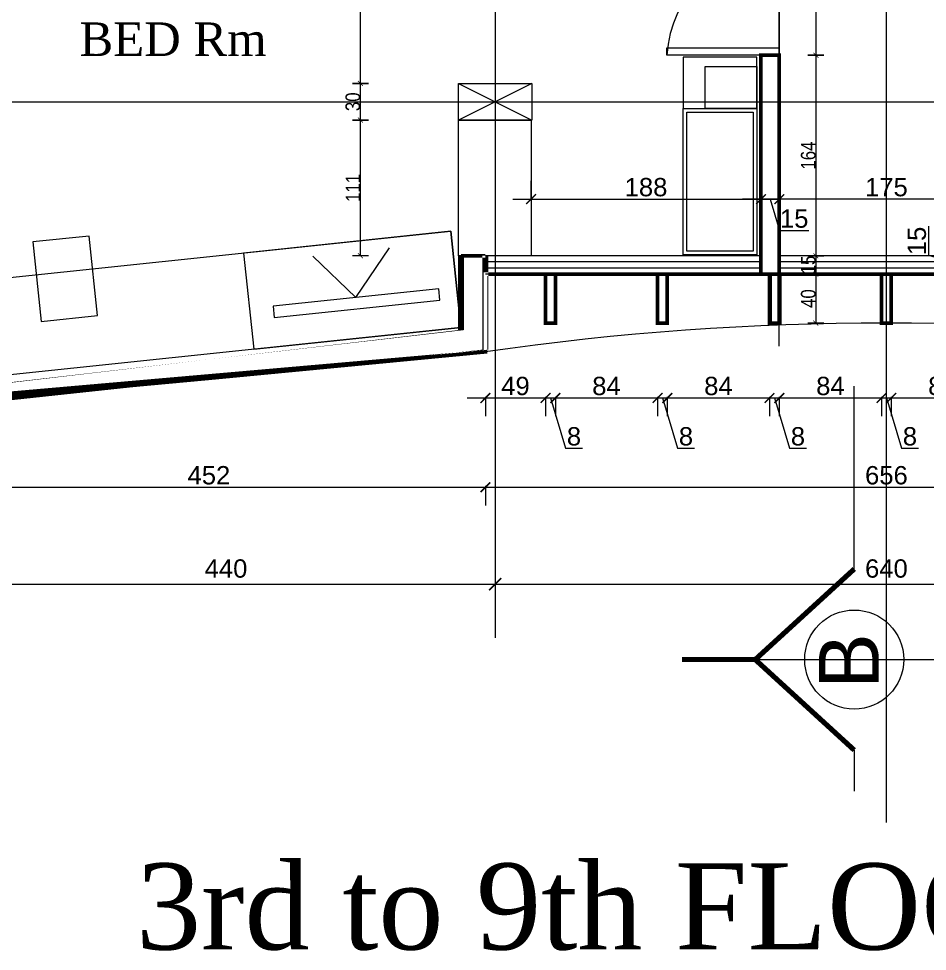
# Model space of a CAD drawing. Extents: x 250879 to 348495, y -51522 to -9360.
# Drawn here: x 283799 to 284542, y -23788 to -23025 of the extents above; entities that cross this region are included whole.
import ezdxf

# ---------------------------------------------------------------- set-up
doc = ezdxf.new("R2010")
doc.units = 0
doc.layers.get('0').update_dxf_attribs({"linetype": 'CONTINUOUS'})
doc.layers.get('DEFPOINTS').update_dxf_attribs({"color": 9, "linetype": 'CONTINUOUS'})
for name, color, linetype in [('AXIS', 1, 'CONTINUOUS'), ('COLUMN', 5, 'CONTINUOUS'), ('DIM', 3, 'CONTINUOUS'), ('FURNITURE', 4, 'CONTINUOUS'), ('HATCH', 8, 'CONTINUOUS'), ('TEXT', 3, 'CONTINUOUS'), ('WALL', 7, 'CONTINUOUS'), ('WALL1', 2, 'CONTINUOUS')]:
    doc.layers.add(name, color=color, linetype=linetype)
doc.layers.add('dimention', color=151, linetype='CONTINUOUS', lineweight=13)
doc.styles.get("Standard").update_dxf_attribs({"font": 'sanss___.ttf', "height": 15})
doc.styles.add('style2', font='romantic.ttf', dxfattribs={"height": 50})
doc.styles.add('yon', font='ARIALN.TTF')
doc.dimstyles.new('CM', dxfattribs={"dimscale": 0, "dimtxt": 12, "dimasz": 0.4, "dimexe": 50, "dimexo": 1000, "dimgap": 0.03, "dimtad": 1, "dimdec": 0, "dimzin": 0, "dimdsep": 46, "dimtxsty": 'yon', "dimblk": 'Ar thick3', "dimcen": 3, "dimdle": 8, "dimse1": 1, "dimse2": 1, "dimclrd": 8, "dimclre": 8, "dimclrt": 30, "dimadec": 0, "dimazin": 0, "dimtfac": 1, "dimtdec": 0, "dimtix": 1, "dimtmove": 1, "dimatfit": 3, "dimfxl": 50, "dimtolj": 1, "dimtzin": 0, "dimlwd": 9, "dimarcsym": 0})
doc.dimstyles.get("Standard").update_dxf_attribs({"dimtxt": 15, "dimasz": 10, "dimexe": 10, "dimexo": 30, "dimgap": 5, "dimtad": 1, "dimdec": 0, "dimdsep": 46, "dimtxsty": 'Standard', "dimblk1": 'ARCHTICK', "dimblk2": 'ARCHTICK', "dimsah": 1, "dimcen": 2.5, "dimdle": 15, "dimclrd": 3, "dimclre": 3, "dimclrt": 3, "dimazin": 0, "dimtfac": 1, "dimtdec": 0, "dimtmove": 2, "dimatfit": 2, "dimldrblk": 'ARCHTICK', "dimfxl": 1.045499999999997, "dimfxlon": 1, "dimtolj": 1, "dimtzin": 0, "dimarcsym": 0})
doc.dimstyles.new('STANDARD$0', dxfattribs={"dimscale": 0, "dimtxt": 12, "dimasz": 8, "dimexe": 15, "dimexo": 0.0625, "dimgap": 2, "dimtad": 1, "dimdec": 0, "dimzin": 0, "dimdsep": 46, "dimtxsty": 'Standard', "dimblk1": 'ARCHTICK', "dimblk2": 'ARCHTICK', "dimsah": 1, "dimcen": 0.09, "dimdle": 15, "dimclrd": 3, "dimclre": 3, "dimclrt": 3, "dimazin": 0, "dimtfac": 1, "dimtdec": 0, "dimtofl": 0, "dimtmove": 1, "dimatfit": 3, "dimldrblk": 'ARCHTICK', "dimfxl": 1.045499999999997, "dimfxlon": 1, "dimtolj": 1, "dimtzin": 0, "dimarcsym": 0})

# ---------------------------------------------------------------- blocks, each defined once
blk = doc.blocks.new('_ARCHTICK')
at = {"color": 0, "linetype": 'ByBlock', "const_width": 0.15}
blk.add_lwpolyline([(-0.5, -0.5), (0.5, 0.5)], dxfattribs=at)
blk = doc.blocks.new('*D42')
at = {"layer": 'DEFPOINTS', "color": 0, "linetype": 'ByBlock', "ltscale": 3, "transparency": 16777216}
for p in [(283748.3278670261, -23480.11855138533), (284188.8047451786, -23480.11855138533), (284188.8047451786, -23487.90626194287)]:
    blk.add_point(p, dxfattribs=at)
at = {"layer": 'WALL1', "color": 3, "linetype": 'ByBlock', "lineweight": -2, "ltscale": 3, "transparency": 16777216}
for p, q in [((283733.3278670261, -23487.90626194287), (284203.8047451786, -23487.90626194287)), ((283748.3278670261, -23487.90626194287), (283748.3278670261, -23497.90626194287)), ((284188.8047451786, -23487.90626194287), (284188.8047451786, -23497.90626194287))]:
    blk.add_line(p, q, dxfattribs=at)
at = {"layer": 'WALL1', "color": 3, "linetype": 'ByBlock', "lineweight": -2, "ltscale": 3, "transparency": 16777216, "xscale": 10, "yscale": 10, "zscale": 10, "rotation": 180}
blk.add_blockref('_ARCHTICK', (283748.3278670261, -23487.90626194287), dxfattribs=at)
at = {"layer": 'WALL1', "color": 3, "linetype": 'ByBlock', "lineweight": -2, "ltscale": 3, "transparency": 16777216, "xscale": 10, "yscale": 10, "zscale": 10}
blk.add_blockref('_ARCHTICK', (284188.8047451786, -23487.90626194287), dxfattribs=at)
at = {"layer": 'WALL1', "color": 3, "linetype": 'ByBlock', "ltscale": 3, "transparency": 16777216, "insert": (283968.5663061024, -23475.17992449431), "char_height": 15, "attachment_point": 5}
blk.add_mtext('\\A1;440', dxfattribs=at)
blk = doc.blocks.new('*D43')
at = {"layer": 'DEFPOINTS', "color": 0, "linetype": 'ByBlock', "ltscale": 3, "transparency": 16777216}
for p in [(284188.8047451786, -23480.11855138533), (284829.1236684573, -23487.90626194287), (284829.1236684573, -23487.90626194287)]:
    blk.add_point(p, dxfattribs=at)
at = {"layer": 'WALL1', "color": 3, "linetype": 'ByBlock', "lineweight": -2, "ltscale": 3, "transparency": 16777216}
for p, q in [((284829.1236684573, -23487.90626194287), (284829.1236684573, -23477.90626194287)), ((284173.8047451786, -23487.90626194287), (284844.1236684573, -23487.90626194287)), ((284188.8047451786, -23487.90626194287), (284188.8047451786, -23497.90626194287))]:
    blk.add_line(p, q, dxfattribs=at)
at = {"layer": 'WALL1', "color": 3, "linetype": 'ByBlock', "lineweight": -2, "ltscale": 3, "transparency": 16777216, "xscale": 10, "yscale": 10, "zscale": 10, "rotation": 180}
blk.add_blockref('_ARCHTICK', (284188.8047451786, -23487.90626194287), dxfattribs=at)
at = {"layer": 'WALL1', "color": 3, "linetype": 'ByBlock', "lineweight": -2, "ltscale": 3, "transparency": 16777216, "xscale": 10, "yscale": 10, "zscale": 10}
blk.add_blockref('_ARCHTICK', (284829.1236684573, -23487.90626194287), dxfattribs=at)
at = {"layer": 'WALL1', "color": 3, "linetype": 'ByBlock', "ltscale": 3, "transparency": 16777216, "insert": (284508.9642068179, -23475.16963642847), "char_height": 15, "attachment_point": 5}
blk.add_mtext('\\A1;640', dxfattribs=at)
blk = doc.blocks.new('COLUMN')
at = {"layer": 'AXIS'}
for p, q in [((236924.6994773077, -9644.256519553426), (236984.6994773077, -9674.256519553426)), ((236984.6994773077, -9644.256519553426), (236924.6994773077, -9674.256519553426))]:
    blk.add_line(p, q, dxfattribs=at)
at = {"layer": 'COLUMN'}
blk.add_lwpolyline([(236924.6994773077, -9644.256519553426), (236984.6994773077, -9644.256519553426), (236984.6994773077, -9674.256519553426), (236924.6994773077, -9674.256519553426)], close=True, dxfattribs=at)
blk = doc.blocks.new('sec')
at = {"layer": 'WALL'}
for p, q in [((0, 105.8532076054325), (0, 319.4481774866144)), ((0, 105.8532076054325), (-115.7147705813695, 0)), ((-115.7147705813695, 0), (153.6676689041051, 0)), ((0, -105.8532076054325), (0, -153.7743780556848))]:
    blk.add_line(p, q, dxfattribs=at)
at = {"layer": 'WALL', "const_width": 6}
for points in [[(0, 105.8532076054325), (-115.7147705813695, 0), (-201.5248270763404, 0)], [(0, -105.8532076054325), (-115.7147705813695, 0)]]:
    blk.add_lwpolyline(points, dxfattribs=at)
at = {"layer": 'WALL'}
blk.add_circle((0, 0), 57.93203715517807, dxfattribs=at)
blk = doc.blocks.new('*D932')
at = {"layer": 'DEFPOINTS', "color": 0, "linetype": 'Continuous', "transparency": 16777216}
for p in [(284180.8014982155, -23297.79344304348), (283728.3278670281, -23341.07439364324), (284180.8014982155, -23408.58949913346)]:
    blk.add_point(p, dxfattribs=at)
at = {"layer": 'WALL', "color": 3, "linetype": 'Continuous', "lineweight": -2, "transparency": 16777216}
for p, q in [((283713.3278670281, -23408.58949913346), (284195.8014982155, -23408.58949913346)), ((283728.3278670281, -23407.54399913346), (283728.3278670281, -23423.58949913346)), ((284180.8014982155, -23407.54399913346), (284180.8014982155, -23423.58949913346))]:
    blk.add_line(p, q, dxfattribs=at)
at = {"layer": 'WALL', "color": 3, "linetype": 'Continuous', "lineweight": -2, "transparency": 16777216, "xscale": 8, "yscale": 8, "zscale": 8, "rotation": 180}
blk.add_blockref('_ARCHTICK', (283728.3278670281, -23408.58949913346), dxfattribs=at)
at = {"layer": 'WALL', "color": 3, "linetype": 'Continuous', "lineweight": -2, "transparency": 16777216, "xscale": 8, "yscale": 8, "zscale": 8}
blk.add_blockref('_ARCHTICK', (284180.8014982155, -23408.58949913346), dxfattribs=at)
at = {"layer": 'WALL', "color": 3, "linetype": 'Continuous', "transparency": 16777216, "insert": (283954.5646826218, -23398.86316168491), "char_height": 15, "attachment_point": 5}
blk.add_mtext('\\A1;452', dxfattribs=at)
blk = doc.blocks.new('*D933')
at = {"layer": 'DEFPOINTS', "color": 0, "linetype": 'Continuous', "transparency": 16777216}
for p in [(284180.8014982155, -23297.79344304348), (284837.1269154207, -23297.79344304348), (284837.1269154207, -23408.58949913346)]:
    blk.add_point(p, dxfattribs=at)
at = {"layer": 'WALL', "color": 3, "linetype": 'Continuous', "lineweight": -2, "transparency": 16777216}
for p, q in [((284165.8014982155, -23408.58949913346), (284852.1269154207, -23408.58949913346)), ((284180.8014982155, -23407.54399913346), (284180.8014982155, -23423.58949913346)), ((284837.1269154207, -23407.54399913346), (284837.1269154207, -23423.58949913346))]:
    blk.add_line(p, q, dxfattribs=at)
at = {"layer": 'WALL', "color": 3, "linetype": 'Continuous', "lineweight": -2, "transparency": 16777216, "xscale": 8, "yscale": 8, "zscale": 8, "rotation": 180}
blk.add_blockref('_ARCHTICK', (284180.8014982155, -23408.58949913346), dxfattribs=at)
at = {"layer": 'WALL', "color": 3, "linetype": 'Continuous', "lineweight": -2, "transparency": 16777216, "xscale": 8, "yscale": 8, "zscale": 8}
blk.add_blockref('_ARCHTICK', (284837.1269154207, -23408.58949913346), dxfattribs=at)
at = {"layer": 'WALL', "color": 3, "linetype": 'Continuous', "transparency": 16777216, "insert": (284508.9642068181, -23398.85287361906), "char_height": 15, "attachment_point": 5}
blk.add_mtext('\\A1;656', dxfattribs=at)
blk = doc.blocks.new('*D941')
at = {"layer": 'DEFPOINTS', "color": 0, "linetype": 'Continuous', "transparency": 16777216}
for p in [(284180.8014982154, -23271.74888917246), (284230.0551874426, -23274.21329141661), (284230.0551874426, -23335.53987360297)]:
    blk.add_point(p, dxfattribs=at)
at = {"layer": 'WALL', "color": 3, "linetype": 'Continuous', "lineweight": -2, "transparency": 16777216}
for p, q in [((284165.8014982154, -23335.53987360297), (284245.0551874426, -23335.53987360297)), ((284180.8014982154, -23334.49437360297), (284180.8014982154, -23350.53987360297)), ((284230.0551874426, -23334.49437360297), (284230.0551874426, -23350.53987360297))]:
    blk.add_line(p, q, dxfattribs=at)
at = {"layer": 'WALL', "color": 3, "linetype": 'Continuous', "lineweight": -2, "transparency": 16777216, "xscale": 8, "yscale": 8, "zscale": 8, "rotation": 180}
blk.add_blockref('_ARCHTICK', (284180.8014982154, -23335.53987360297), dxfattribs=at)
at = {"layer": 'WALL', "color": 3, "linetype": 'Continuous', "lineweight": -2, "transparency": 16777216, "xscale": 8, "yscale": 8, "zscale": 8}
blk.add_blockref('_ARCHTICK', (284230.0551874426, -23335.53987360297), dxfattribs=at)
at = {"layer": 'WALL', "color": 3, "linetype": 'Continuous', "transparency": 16777216, "insert": (284205.428342829, -23325.81353615442), "char_height": 15, "attachment_point": 5}
blk.add_mtext('\\A1;49', dxfattribs=at)
blk = doc.blocks.new('*D942')
at = {"layer": 'DEFPOINTS', "color": 0, "linetype": 'Continuous', "transparency": 16777216}
for p in [(284230.0551874426, -23274.21329141661), (284238.0551874426, -23274.21329141661), (284238.0551874426, -23335.53987360297)]:
    blk.add_point(p, dxfattribs=at)
at = {"layer": 'WALL', "color": 3, "linetype": 'Continuous', "lineweight": -2, "transparency": 16777216}
for p, q in [((284215.0551874426, -23335.53987360297), (284253.0551874426, -23335.53987360297)), ((284230.0551874426, -23334.49437360297), (284230.0551874426, -23350.53987360297)), ((284234.0551874426, -23335.53987360297), (284246.4088911463, -23376.71888594865)), ((284238.0551874426, -23334.49437360297), (284238.0551874426, -23350.53987360297)), ((284246.4088911463, -23376.71888594865), (284260.2237059611, -23376.71888594865))]:
    blk.add_line(p, q, dxfattribs=at)
at = {"layer": 'WALL', "color": 3, "linetype": 'Continuous', "lineweight": -2, "transparency": 16777216, "xscale": 8, "yscale": 8, "zscale": 8, "rotation": 180}
blk.add_blockref('_ARCHTICK', (284230.0551874426, -23335.53987360297), dxfattribs=at)
at = {"layer": 'WALL', "color": 3, "linetype": 'Continuous', "lineweight": -2, "transparency": 16777216, "xscale": 8, "yscale": 8, "zscale": 8}
blk.add_blockref('_ARCHTICK', (284238.0551874426, -23335.53987360297), dxfattribs=at)
at = {"layer": 'WALL', "color": 3, "linetype": 'Continuous', "transparency": 16777216, "insert": (284253.3162985537, -23366.99254850009), "char_height": 15, "attachment_point": 5}
blk.add_mtext('\\A1;8', dxfattribs=at)
blk = doc.blocks.new('*D943')
at = {"layer": 'DEFPOINTS', "color": 0, "linetype": 'Continuous', "transparency": 16777216}
for p in [(284238.0551874426, -23274.21329141661), (284321.6915272343, -23274.21329141661), (284321.6915272343, -23335.53987360297)]:
    blk.add_point(p, dxfattribs=at)
at = {"layer": 'WALL', "color": 3, "linetype": 'Continuous', "lineweight": -2, "transparency": 16777216}
for p, q in [((284223.0551874426, -23335.53987360297), (284336.6915272343, -23335.53987360297)), ((284238.0551874426, -23334.49437360297), (284238.0551874426, -23350.53987360297)), ((284321.6915272343, -23334.49437360297), (284321.6915272343, -23350.53987360297))]:
    blk.add_line(p, q, dxfattribs=at)
at = {"layer": 'WALL', "color": 3, "linetype": 'Continuous', "lineweight": -2, "transparency": 16777216, "xscale": 8, "yscale": 8, "zscale": 8, "rotation": 180}
blk.add_blockref('_ARCHTICK', (284238.0551874426, -23335.53987360297), dxfattribs=at)
at = {"layer": 'WALL', "color": 3, "linetype": 'Continuous', "lineweight": -2, "transparency": 16777216, "xscale": 8, "yscale": 8, "zscale": 8}
blk.add_blockref('_ARCHTICK', (284321.6915272343, -23335.53987360297), dxfattribs=at)
at = {"layer": 'WALL', "color": 3, "linetype": 'Continuous', "transparency": 16777216, "insert": (284279.8733573385, -23325.81353615442), "char_height": 15, "attachment_point": 5}
blk.add_mtext('\\A1;84', dxfattribs=at)
blk = doc.blocks.new('*D944')
at = {"layer": 'DEFPOINTS', "color": 0, "linetype": 'Continuous', "transparency": 16777216}
for p in [(284321.6915272343, -23274.21329141661), (284329.6915272343, -23274.21329141662), (284329.6915272343, -23335.53987360297)]:
    blk.add_point(p, dxfattribs=at)
at = {"layer": 'WALL', "color": 3, "linetype": 'Continuous', "lineweight": -2, "transparency": 16777216}
for p, q in [((284306.6915272343, -23335.53987360297), (284344.6915272343, -23335.53987360297)), ((284321.6915272343, -23334.49437360297), (284321.6915272343, -23350.53987360297)), ((284325.6915272343, -23335.53987360297), (284338.0452309381, -23376.71888594865)), ((284329.6915272343, -23334.49437360297), (284329.6915272343, -23350.53987360297)), ((284338.0452309381, -23376.71888594865), (284351.8600457529, -23376.71888594865))]:
    blk.add_line(p, q, dxfattribs=at)
at = {"layer": 'WALL', "color": 3, "linetype": 'Continuous', "lineweight": -2, "transparency": 16777216, "xscale": 8, "yscale": 8, "zscale": 8, "rotation": 180}
blk.add_blockref('_ARCHTICK', (284321.6915272343, -23335.53987360297), dxfattribs=at)
at = {"layer": 'WALL', "color": 3, "linetype": 'Continuous', "lineweight": -2, "transparency": 16777216, "xscale": 8, "yscale": 8, "zscale": 8}
blk.add_blockref('_ARCHTICK', (284329.6915272343, -23335.53987360297), dxfattribs=at)
at = {"layer": 'WALL', "color": 3, "linetype": 'Continuous', "transparency": 16777216, "insert": (284344.9526383455, -23366.99254850009), "char_height": 15, "attachment_point": 5}
blk.add_mtext('\\A1;8', dxfattribs=at)
blk = doc.blocks.new('*D945')
at = {"layer": 'DEFPOINTS', "color": 0, "linetype": 'Continuous', "transparency": 16777216}
for p in [(284329.6915272343, -23274.21329141662), (284413.3278670261, -23274.21329141661), (284413.3278670261, -23335.53987360297)]:
    blk.add_point(p, dxfattribs=at)
at = {"layer": 'WALL', "color": 3, "linetype": 'Continuous', "lineweight": -2, "transparency": 16777216}
for p, q in [((284314.6915272343, -23335.53987360297), (284428.3278670261, -23335.53987360297)), ((284329.6915272343, -23334.49437360297), (284329.6915272343, -23350.53987360297)), ((284413.3278670261, -23334.49437360297), (284413.3278670261, -23350.53987360297))]:
    blk.add_line(p, q, dxfattribs=at)
at = {"layer": 'WALL', "color": 3, "linetype": 'Continuous', "lineweight": -2, "transparency": 16777216, "xscale": 8, "yscale": 8, "zscale": 8, "rotation": 180}
blk.add_blockref('_ARCHTICK', (284329.6915272343, -23335.53987360297), dxfattribs=at)
at = {"layer": 'WALL', "color": 3, "linetype": 'Continuous', "lineweight": -2, "transparency": 16777216, "xscale": 8, "yscale": 8, "zscale": 8}
blk.add_blockref('_ARCHTICK', (284413.3278670261, -23335.53987360297), dxfattribs=at)
at = {"layer": 'WALL', "color": 3, "linetype": 'Continuous', "transparency": 16777216, "insert": (284371.5096971302, -23325.81353615442), "char_height": 15, "attachment_point": 5}
blk.add_mtext('\\A1;84', dxfattribs=at)
blk = doc.blocks.new('*D946')
at = {"layer": 'DEFPOINTS', "color": 0, "linetype": 'Continuous', "transparency": 16777216}
for p in [(284413.3278670261, -23274.21329141661), (284421.3278670261, -23274.21329141662), (284421.3278670261, -23335.53987360297)]:
    blk.add_point(p, dxfattribs=at)
at = {"layer": 'WALL', "color": 3, "linetype": 'Continuous', "lineweight": -2, "transparency": 16777216}
for p, q in [((284398.3278670261, -23335.53987360297), (284436.3278670261, -23335.53987360297)), ((284413.3278670261, -23334.49437360297), (284413.3278670261, -23350.53987360297)), ((284417.3278670261, -23335.53987360297), (284429.6815707298, -23376.71888594865)), ((284421.3278670261, -23334.49437360297), (284421.3278670261, -23350.53987360297)), ((284429.6815707298, -23376.71888594865), (284443.4963855447, -23376.71888594865))]:
    blk.add_line(p, q, dxfattribs=at)
at = {"layer": 'WALL', "color": 3, "linetype": 'Continuous', "lineweight": -2, "transparency": 16777216, "xscale": 8, "yscale": 8, "zscale": 8, "rotation": 180}
blk.add_blockref('_ARCHTICK', (284413.3278670261, -23335.53987360297), dxfattribs=at)
at = {"layer": 'WALL', "color": 3, "linetype": 'Continuous', "lineweight": -2, "transparency": 16777216, "xscale": 8, "yscale": 8, "zscale": 8}
blk.add_blockref('_ARCHTICK', (284421.3278670261, -23335.53987360297), dxfattribs=at)
at = {"layer": 'WALL', "color": 3, "linetype": 'Continuous', "transparency": 16777216, "insert": (284436.5889781372, -23366.99254850009), "char_height": 15, "attachment_point": 5}
blk.add_mtext('\\A1;8', dxfattribs=at)
blk = doc.blocks.new('*D947')
at = {"layer": 'DEFPOINTS', "color": 0, "linetype": 'Continuous', "transparency": 16777216}
for p in [(284421.3278670261, -23274.21329141662), (284504.9642068179, -23274.21329141662), (284504.9642068179, -23335.53987360297)]:
    blk.add_point(p, dxfattribs=at)
at = {"layer": 'WALL', "color": 3, "linetype": 'Continuous', "lineweight": -2, "transparency": 16777216}
for p, q in [((284406.3278670261, -23335.53987360297), (284519.9642068179, -23335.53987360297)), ((284421.3278670261, -23334.49437360297), (284421.3278670261, -23350.53987360297)), ((284504.9642068179, -23334.49437360297), (284504.9642068179, -23350.53987360297))]:
    blk.add_line(p, q, dxfattribs=at)
at = {"layer": 'WALL', "color": 3, "linetype": 'Continuous', "lineweight": -2, "transparency": 16777216, "xscale": 8, "yscale": 8, "zscale": 8, "rotation": 180}
blk.add_blockref('_ARCHTICK', (284421.3278670261, -23335.53987360297), dxfattribs=at)
at = {"layer": 'WALL', "color": 3, "linetype": 'Continuous', "lineweight": -2, "transparency": 16777216, "xscale": 8, "yscale": 8, "zscale": 8}
blk.add_blockref('_ARCHTICK', (284504.9642068179, -23335.53987360297), dxfattribs=at)
at = {"layer": 'WALL', "color": 3, "linetype": 'Continuous', "transparency": 16777216, "insert": (284463.146036922, -23325.81353615442), "char_height": 15, "attachment_point": 5}
blk.add_mtext('\\A1;84', dxfattribs=at)
blk = doc.blocks.new('*D948')
at = {"layer": 'DEFPOINTS', "color": 0, "linetype": 'Continuous', "transparency": 16777216}
for p in [(284504.9642068179, -23274.21329141662), (284512.9642068179, -23274.21329141662), (284512.9642068179, -23335.53987360297)]:
    blk.add_point(p, dxfattribs=at)
at = {"layer": 'WALL', "color": 3, "linetype": 'Continuous', "lineweight": -2, "transparency": 16777216}
for p, q in [((284489.9642068179, -23335.53987360297), (284527.9642068179, -23335.53987360297)), ((284504.9642068179, -23334.49437360297), (284504.9642068179, -23350.53987360297)), ((284508.9642068179, -23335.53987360297), (284521.3179105216, -23376.71888594865)), ((284512.9642068179, -23334.49437360297), (284512.9642068179, -23350.53987360297)), ((284521.3179105216, -23376.71888594865), (284535.1327253365, -23376.71888594865))]:
    blk.add_line(p, q, dxfattribs=at)
at = {"layer": 'WALL', "color": 3, "linetype": 'Continuous', "lineweight": -2, "transparency": 16777216, "xscale": 8, "yscale": 8, "zscale": 8, "rotation": 180}
blk.add_blockref('_ARCHTICK', (284504.9642068179, -23335.53987360297), dxfattribs=at)
at = {"layer": 'WALL', "color": 3, "linetype": 'Continuous', "lineweight": -2, "transparency": 16777216, "xscale": 8, "yscale": 8, "zscale": 8}
blk.add_blockref('_ARCHTICK', (284512.9642068179, -23335.53987360297), dxfattribs=at)
at = {"layer": 'WALL', "color": 3, "linetype": 'Continuous', "transparency": 16777216, "insert": (284528.2253179291, -23366.99254850009), "char_height": 15, "attachment_point": 5}
blk.add_mtext('\\A1;8', dxfattribs=at)
blk = doc.blocks.new('*D949')
at = {"layer": 'DEFPOINTS', "color": 0, "linetype": 'Continuous', "transparency": 16777216}
for p in [(284512.9642068179, -23274.21329141662), (284596.6005466097, -23274.2132914165), (284596.6005466097, -23335.53987360297)]:
    blk.add_point(p, dxfattribs=at)
at = {"layer": 'WALL', "color": 3, "linetype": 'Continuous', "lineweight": -2, "transparency": 16777216}
for p, q in [((284497.9642068179, -23335.53987360297), (284611.6005466097, -23335.53987360297)), ((284512.9642068179, -23334.49437360297), (284512.9642068179, -23350.53987360297)), ((284596.6005466097, -23334.49437360297), (284596.6005466097, -23350.53987360297))]:
    blk.add_line(p, q, dxfattribs=at)
at = {"layer": 'WALL', "color": 3, "linetype": 'Continuous', "lineweight": -2, "transparency": 16777216, "xscale": 8, "yscale": 8, "zscale": 8, "rotation": 180}
blk.add_blockref('_ARCHTICK', (284512.9642068179, -23335.53987360297), dxfattribs=at)
at = {"layer": 'WALL', "color": 3, "linetype": 'Continuous', "lineweight": -2, "transparency": 16777216, "xscale": 8, "yscale": 8, "zscale": 8}
blk.add_blockref('_ARCHTICK', (284596.6005466097, -23335.53987360297), dxfattribs=at)
at = {"layer": 'WALL', "color": 3, "linetype": 'Continuous', "transparency": 16777216, "insert": (284554.7823767138, -23325.81353615442), "char_height": 15, "attachment_point": 5}
blk.add_mtext('\\A1;84', dxfattribs=at)
blk = doc.blocks.new('*D956')
at = {"layer": 'DEFPOINTS', "color": 0, "linetype": 'Continuous', "transparency": 16777216}
for p in [(284218.1983836181, -23174.46587673982), (284406.3278670261, -23172.83332589187), (284406.3278670261, -23174.46587673982)]:
    blk.add_point(p, dxfattribs=at)
at = {"layer": 'WALL', "color": 3, "linetype": 'Continuous', "lineweight": -2, "transparency": 16777216}
for p, q in [((284218.1983836181, -23173.87882589187), (284218.1983836181, -23157.83332589187)), ((284406.3278670261, -23173.87882589187), (284406.3278670261, -23157.83332589187)), ((284203.1983836181, -23172.83332589187), (284421.3278670261, -23172.83332589187))]:
    blk.add_line(p, q, dxfattribs=at)
at = {"layer": 'WALL', "color": 3, "linetype": 'Continuous', "lineweight": -2, "transparency": 16777216, "xscale": 8, "yscale": 8, "zscale": 8, "rotation": 180}
blk.add_blockref('_ARCHTICK', (284218.1983836181, -23172.83332589187), dxfattribs=at)
at = {"layer": 'WALL', "color": 3, "linetype": 'Continuous', "lineweight": -2, "transparency": 16777216, "xscale": 8, "yscale": 8, "zscale": 8}
blk.add_blockref('_ARCHTICK', (284406.3278670261, -23172.83332589187), dxfattribs=at)
at = {"layer": 'WALL', "color": 3, "linetype": 'Continuous', "transparency": 16777216, "insert": (284312.2631253221, -23163.10698844331), "char_height": 15, "attachment_point": 5}
blk.add_mtext('\\A1;188', dxfattribs=at)
blk = doc.blocks.new('*D1103')
at = {"layer": 'DEFPOINTS', "color": 0, "linetype": 'Continuous', "transparency": 16777216}
for p in [(284596.6005466097, -23219.22549141661), (284569.3800367151, -23234.22549141661), (284577.7087758657, -23234.22549141661)]:
    blk.add_point(p, dxfattribs=at)
at = {"layer": 'WALL', "color": 3, "linetype": 'Continuous', "lineweight": -2, "transparency": 16777216}
for p, q in [((284543.6536992665, -23219.00759018204), (284543.6536992665, -23195.08989470879)), ((284569.3800367151, -23204.22549141661), (284569.3800367151, -23249.22549141661)), ((284569.3800367151, -23226.72549141661), (284543.6536992665, -23219.00759018204)), ((284570.4255367151, -23219.22549141661), (284554.3800367151, -23219.22549141661)), ((284570.4255367151, -23234.22549141661), (284554.3800367151, -23234.22549141661))]:
    blk.add_line(p, q, dxfattribs=at)
at = {"layer": 'WALL', "color": 3, "linetype": 'Continuous', "lineweight": -2, "transparency": 16777216, "xscale": 8, "yscale": 8, "zscale": 8}
for p, rotation in [((284569.3800367151, -23219.22549141661), 90), ((284569.3800367151, -23234.22549141661), 270)]:
    blk.add_blockref('_ARCHTICK', p, dxfattribs=dict(at, rotation=rotation))
at = {"layer": 'WALL', "color": 3, "linetype": 'Continuous', "transparency": 16777216, "insert": (284533.9273618179, -23207.04874244537), "char_height": 15, "attachment_point": 5, "rotation": 90}
blk.add_mtext('\\A1;15', dxfattribs=at)
blk = doc.blocks.new('*D1506')
at = {"layer": 'DEFPOINTS', "color": 0, "linetype": 'Continuous', "transparency": 16777216}
for p in [(284421.3278670261, -23172.83332589187), (284596.6005466097, -23172.83332589187), (284421.3278670261, -23190.05874258073)]:
    blk.add_point(p, dxfattribs=at)
at = {"layer": 'WALL', "color": 3, "linetype": 'Continuous', "lineweight": -2, "transparency": 16777216}
for p, q in [((284421.3278670261, -23173.87882589187), (284421.3278670261, -23157.83332589187)), ((284596.6005466097, -23172.83332589187), (284596.6005466097, -23157.83332589187)), ((284611.6005466097, -23172.83332589187), (284406.3278670261, -23172.83332589187))]:
    blk.add_line(p, q, dxfattribs=at)
at = {"layer": 'WALL', "color": 3, "linetype": 'Continuous', "lineweight": -2, "transparency": 16777216, "xscale": 8, "yscale": 8, "zscale": 8, "rotation": 180}
blk.add_blockref('_ARCHTICK', (284421.3278670261, -23172.83332589187), dxfattribs=at)
at = {"layer": 'WALL', "color": 3, "linetype": 'Continuous', "lineweight": -2, "transparency": 16777216, "xscale": 8, "yscale": 8, "zscale": 8}
blk.add_blockref('_ARCHTICK', (284596.6005466097, -23172.83332589187), dxfattribs=at)
at = {"layer": 'WALL', "color": 3, "linetype": 'Continuous', "transparency": 16777216, "insert": (284508.9642068179, -23163.10698844331), "char_height": 15, "attachment_point": 5}
blk.add_mtext('\\A1;175', dxfattribs=at)
blk = doc.blocks.new('*D1507')
at = {"layer": 'DEFPOINTS', "color": 0, "linetype": 'Continuous', "transparency": 16777216}
for p in [(284406.3278670264, -23172.83332589156), (284406.3278670264, -23172.83332589187), (284421.3278670261, -23190.05874258073)]:
    blk.add_point(p, dxfattribs=at)
at = {"layer": 'WALL', "color": 3, "linetype": 'Continuous', "lineweight": -2, "transparency": 16777216}
for p, q in [((284421.3278670261, -23173.87882589187), (284421.3278670261, -23157.83332589187)), ((284436.3278670261, -23172.83332589187), (284391.3278670264, -23172.83332589187)), ((284406.3278670264, -23172.83332589187), (284406.3278670264, -23187.83332589187)), ((284413.8278670263, -23172.83332589187), (284421.5457682608, -23198.55966334043)), ((284421.5457682608, -23198.55966334043), (284445.4634637341, -23198.55966334043))]:
    blk.add_line(p, q, dxfattribs=at)
at = {"layer": 'WALL', "color": 3, "linetype": 'Continuous', "lineweight": -2, "transparency": 16777216, "xscale": 8, "yscale": 8, "zscale": 8, "rotation": 180}
blk.add_blockref('_ARCHTICK', (284406.3278670264, -23172.83332589187), dxfattribs=at)
at = {"layer": 'WALL', "color": 3, "linetype": 'Continuous', "lineweight": -2, "transparency": 16777216, "xscale": 8, "yscale": 8, "zscale": 8}
blk.add_blockref('_ARCHTICK', (284421.3278670261, -23172.83332589187), dxfattribs=at)
at = {"layer": 'WALL', "color": 3, "linetype": 'Continuous', "transparency": 16777216, "insert": (284433.5046159975, -23188.83332589187), "char_height": 15, "attachment_point": 5}
blk.add_mtext('\\A1;15', dxfattribs=at)
blk = doc.blocks.new('Ar thick3')
at = {"layer": 'dimention'}
blk.add_line((0, 16.22270537386066), (0, -16.22270537385884), dxfattribs=at)
at = {"layer": 'dimention', "const_width": 1.5}
blk.add_lwpolyline([(-5, -5.099295543877815), (5, 4.900704456122184)], dxfattribs=at)
blk = doc.blocks.new('*D1510')
at = {"layer": 'DEFPOINTS', "color": 0, "linetype": 'Continuous', "transparency": 16777216}
for p in [(284421.3278670262, -22965.15106789494), (284421.3278670261, -23055.15106789493), (284451.2491119443, -23055.15106789493)]:
    blk.add_point(p, dxfattribs=at)
at = {"layer": 'WALL', "color": 8, "linetype": 'Continuous', "lineweight": 9, "transparency": 16777216}
blk.add_line((284451.2491119443, -22965.55106789494), (284451.2491119443, -23054.75106789493), dxfattribs=at)
at = {"layer": 'WALL', "color": 8, "linetype": 'Continuous', "lineweight": 9, "transparency": 16777216, "xscale": 0.4, "yscale": 0.4, "zscale": 0.4}
for p, rotation in [((284451.2491119443, -22965.15106789494), 90), ((284451.2491119443, -23055.15106789493), 270)]:
    blk.add_blockref('Ar thick3', p, dxfattribs=dict(at, rotation=rotation))
at = {"layer": 'WALL', "color": 30, "linetype": 'Continuous', "transparency": 16777216, "insert": (284445.0922360916, -23010.15106789489), "char_height": 12, "attachment_point": 5, "rotation": 90, "style": 'yon'}
blk.add_mtext('\\A1;90', dxfattribs=at)
blk = doc.blocks.new('*D1511')
at = {"layer": 'DEFPOINTS', "color": 0, "linetype": 'Continuous', "transparency": 16777216}
for p in [(284421.3278670261, -23055.15106789493), (284435.1601629113, -23219.22549141661), (284451.2491119443, -23219.22549141661)]:
    blk.add_point(p, dxfattribs=at)
at = {"layer": 'WALL', "color": 8, "linetype": 'Continuous', "lineweight": 9, "transparency": 16777216}
blk.add_line((284451.2491119443, -23055.55106789493), (284451.2491119443, -23218.82549141661), dxfattribs=at)
at = {"layer": 'WALL', "color": 8, "linetype": 'Continuous', "lineweight": 9, "transparency": 16777216, "xscale": 0.4, "yscale": 0.4, "zscale": 0.4}
for p, rotation in [((284451.2491119443, -23055.15106789493), 90), ((284451.2491119443, -23219.22549141661), 270)]:
    blk.add_blockref('Ar thick3', p, dxfattribs=dict(at, rotation=rotation))
at = {"layer": 'WALL', "color": 30, "linetype": 'Continuous', "transparency": 16777216, "insert": (284445.0922360916, -23137.18827965572), "char_height": 12, "attachment_point": 5, "rotation": 90, "style": 'yon'}
blk.add_mtext('\\A1;164', dxfattribs=at)
blk = doc.blocks.new('*D1512')
at = {"layer": 'DEFPOINTS', "color": 0, "linetype": 'Continuous', "transparency": 16777216}
for p in [(284435.1601629113, -23219.22549141661), (284440.3967359216, -23234.22549141661), (284451.2491119443, -23234.22549141661)]:
    blk.add_point(p, dxfattribs=at)
at = {"layer": 'WALL', "color": 8, "linetype": 'Continuous', "lineweight": 9, "transparency": 16777216}
blk.add_line((284451.2491119443, -23219.62549141661), (284451.2491119443, -23233.82549141661), dxfattribs=at)
at = {"layer": 'WALL', "color": 8, "linetype": 'Continuous', "lineweight": 9, "transparency": 16777216, "xscale": 0.4, "yscale": 0.4, "zscale": 0.4}
for p, rotation in [((284451.2491119443, -23219.22549141661), 90), ((284451.2491119443, -23234.22549141661), 270)]:
    blk.add_blockref('Ar thick3', p, dxfattribs=dict(at, rotation=rotation))
at = {"layer": 'WALL', "color": 30, "linetype": 'Continuous', "transparency": 16777216, "insert": (284445.0922360916, -23226.72549141656), "char_height": 12, "attachment_point": 5, "rotation": 90, "style": 'yon'}
blk.add_mtext('\\A1;15', dxfattribs=at)
blk = doc.blocks.new('*D1513')
at = {"layer": 'DEFPOINTS', "color": 0, "linetype": 'Continuous', "transparency": 16777216}
for p in [(284440.3967359216, -23234.22549141661), (284421.7585014835, -23274.21329141661), (284451.2491119443, -23274.21329141661)]:
    blk.add_point(p, dxfattribs=at)
at = {"layer": 'WALL', "color": 8, "linetype": 'Continuous', "lineweight": 9, "transparency": 16777216}
blk.add_line((284451.2491119443, -23234.62549141661), (284451.2491119443, -23273.81329141661), dxfattribs=at)
at = {"layer": 'WALL', "color": 8, "linetype": 'Continuous', "lineweight": 9, "transparency": 16777216, "xscale": 0.4, "yscale": 0.4, "zscale": 0.4}
for p, rotation in [((284451.2491119443, -23234.22549141661), 90), ((284451.2491119443, -23274.21329141661), 270)]:
    blk.add_blockref('Ar thick3', p, dxfattribs=dict(at, rotation=rotation))
at = {"layer": 'WALL', "color": 30, "linetype": 'Continuous', "transparency": 16777216, "insert": (284445.0922360916, -23254.21939141657), "char_height": 12, "attachment_point": 5, "rotation": 90, "style": 'yon'}
blk.add_mtext('\\A1;40', dxfattribs=at)
blk = doc.blocks.new('*D1592')
at = {"layer": 'DEFPOINTS', "color": 0, "linetype": 'Continuous', "transparency": 16777216}
for p in [(284078.5503173784, -23108.16213682806), (284158.8047451786, -23108.16213682806), (284160.8014982153, -23219.22549141662)]:
    blk.add_point(p, dxfattribs=at)
at = {"layer": 'WALL', "color": 8, "linetype": 'Continuous', "lineweight": 9, "transparency": 16777216}
blk.add_line((284078.5503173784, -23218.82549141662), (284078.5503173784, -23108.56213682806), dxfattribs=at)
at = {"layer": 'WALL', "color": 8, "linetype": 'Continuous', "lineweight": 9, "transparency": 16777216, "xscale": 0.4, "yscale": 0.4, "zscale": 0.4}
for p, rotation in [((284078.5503173784, -23108.16213682806), 90), ((284078.5503173784, -23219.22549141662), 270)]:
    blk.add_blockref('Ar thick3', p, dxfattribs=dict(at, rotation=rotation))
at = {"layer": 'WALL', "color": 30, "linetype": 'Continuous', "transparency": 16777216, "insert": (284072.4957607617, -23163.6938141223), "char_height": 12, "attachment_point": 5, "rotation": 90, "style": 'yon'}
blk.add_mtext('\\A1;111', dxfattribs=at)
blk = doc.blocks.new('*D1593')
at = {"layer": 'DEFPOINTS', "color": 0, "linetype": 'Continuous', "transparency": 16777216}
for p in [(284078.5503173784, -23078.16213682806), (284158.8047451786, -23078.16213682806), (284158.8047451786, -23108.16213682806)]:
    blk.add_point(p, dxfattribs=at)
at = {"layer": 'WALL', "color": 8, "linetype": 'Continuous', "lineweight": 9, "transparency": 16777216}
blk.add_line((284078.5503173784, -23107.76213682806), (284078.5503173784, -23078.56213682806), dxfattribs=at)
at = {"layer": 'WALL', "color": 8, "linetype": 'Continuous', "lineweight": 9, "transparency": 16777216, "xscale": 0.4, "yscale": 0.4, "zscale": 0.4}
for p, rotation in [((284078.5503173784, -23078.16213682806), 90), ((284078.5503173784, -23108.16213682806), 270)]:
    blk.add_blockref('Ar thick3', p, dxfattribs=dict(at, rotation=rotation))
at = {"layer": 'WALL', "color": 30, "linetype": 'Continuous', "transparency": 16777216, "insert": (284072.3934415257, -23093.16213682802), "char_height": 12, "attachment_point": 5, "rotation": 90, "style": 'yon'}
blk.add_mtext('\\A1;30', dxfattribs=at)
blk = doc.blocks.new('*D1594')
at = {"layer": 'DEFPOINTS', "color": 0, "linetype": 'Continuous', "transparency": 16777216}
for p in [(284078.5503173784, -22928.87685968637), (284103.3581251043, -22928.87685968637), (284158.8047451786, -23078.16213682806)]:
    blk.add_point(p, dxfattribs=at)
at = {"layer": 'WALL', "color": 8, "linetype": 'Continuous', "lineweight": 9, "transparency": 16777216}
blk.add_line((284078.5503173784, -23077.76213682806), (284078.5503173784, -22929.27685968637), dxfattribs=at)
at = {"layer": 'WALL', "color": 8, "linetype": 'Continuous', "lineweight": 9, "transparency": 16777216, "xscale": 0.4, "yscale": 0.4, "zscale": 0.4}
for p, rotation in [((284078.5503173784, -22928.87685968637), 90), ((284078.5503173784, -23078.16213682806), 270)]:
    blk.add_blockref('Ar thick3', p, dxfattribs=dict(at, rotation=rotation))
at = {"layer": 'WALL', "color": 30, "linetype": 'Continuous', "transparency": 16777216, "insert": (284072.3934415257, -23003.51949825717), "char_height": 12, "attachment_point": 5, "rotation": 90, "style": 'yon'}
blk.add_mtext('\\A1;149', dxfattribs=at)

msp = doc.modelspace()

# ---------------------------------------------------------------- linework, layer by layer
at = {"layer": 'AXIS'}
for p, q in [((284188.8047451786, -19817.07691913157), (284188.8047451786, -23531.69156735711)), ((284508.9642068179, -23682.84522527471), (284508.9642068179, -19814.9006508647)), ((283393.4715972818, -23093.16213682806), (285730.3453725743, -23093.16213682806))]:
    msp.add_line(p, q, dxfattribs=at)
at = {"layer": 'FURNITURE'}
msp.add_line((284421.3278670261, -23055.15106789493), (284329.364516074, -23055.1510678949), dxfattribs=at)
at = {"layer": 'FURNITURE', "ltscale": 3}
for p, q in [((284074.8625768074, -23253.31021295), (284102.4353180769, -23212.79134396222)), ((284074.8625768074, -23253.31021294997), (284039.479691133, -23219.39729201247))]:
    msp.add_line(p, q, dxfattribs=at)
at = {"layer": 'FURNITURE', "flags": 128}
msp.add_lwpolyline([(284421.3278670262, -23055.1510678949), (284329.364516074, -23055.1510678949), (284329.364516074, -23049.1510678949), (284421.3278670261, -23049.1510678949), (284421.3278670261, -23055.15106789493)], dxfattribs=at)
at = {"layer": 'FURNITURE'}
for points in [[(284402.9981965204, -23056.65981568429), (284342.7371101796, -23056.65981568429), (284342.7371101796, -23098.63606041844), (284402.9981965204, -23098.63606041844)], [(284402.9981965204, -23098.6360604185), (284360.6508097371, -23098.6360604185), (284360.6508097371, -23064.37420382929), (284402.9981965204, -23064.37420382929)], [(284342.7371101797, -23218.48695767351), (284342.7371101796, -23098.63606041844), (284402.9981965204, -23098.6360604185), (284402.9981965205, -23218.48695767351)], [(284345.7371101797, -23215.48695767351), (284345.7371101796, -23101.63606041844), (284399.9981965204, -23101.6360604185), (284399.9981965205, -23215.48695767351)]]:
    msp.add_lwpolyline(points, close=True, dxfattribs=at)
for points in [[(284160.8014982153, -23219.22549141662), (284158.8047451786, -23219.22549141662), (284158.8047451786, -23108.16213682806), (284218.1983836181, -23108.16213682806), (284218.1983836181, -23219.22549141662), (284180.8014982153, -23219.22549141662)], [(284406.3278670262, -23219.2254914166), (284180.8014982154, -23219.2254914166)], [(284596.6005466097, -23219.22549141662), (284421.3278670261, -23219.22549141661)], [(284837.1269154207, -23234.22549141662), (284180.8014982154, -23234.2254914166)]]:
    msp.add_lwpolyline(points, dxfattribs=at)
at = {"layer": 'FURNITURE', "ltscale": 3}
for points in [[(284160.8014982154, -23277.7934430436), (283763.2345245202, -23319.51023473037), (283754.98113873, -23240.85429119565), (284152.5481124252, -23199.13749950889)], [(284152.5481124252, -23199.13749950889), (283982.9664213642, -23216.93174437316), (283991.2198071544, -23295.58768790788), (284160.8014982154, -23277.79344304361)], [(283856.5581642801, -23203.01033263332), (283810.3552082783, -23207.85841916558), (283817.1922800572, -23273.01668820242), (283863.395236059, -23268.16860167016)], [(284142.6828212446, -23246.19381949548), (284007.0423323701, -23260.42660640451), (284008.0121548914, -23269.66915333215), (284143.652643766, -23255.43636642312)]]:
    msp.add_lwpolyline(points, close=True, dxfattribs=at)
at = {"layer": 'FURNITURE'}
msp.add_arc((284424.8087351746, -23060.69263743194), 95.6049577828679, 92.0865355507296, 176.6770906689037, dxfattribs=at)
at = {"layer": 'FURNITURE', "ltscale": 3}
msp.add_arc((284508.96420682, -25569.50783791321), 2295.2945464966, 81.78014383033154, 98.21985616976541, dxfattribs=at)
at = {"layer": 'HATCH', "linetype": 'ByBlock', "ltscale": 3}
msp.add_line((284421.3278670261, -23293.06327711431), (284421.3278670261, -22955.15106789493), dxfattribs=at)
at = {"layer": 'WALL', "ltscale": 3}
for p, q in [((284421.3278670261, -22486.82514161131), (284421.3278670262, -23255.49969962516)), ((284421.3278670261, -22486.82514161131), (284421.3278670262, -23255.49969962516)), ((284421.3278670264, -23092.83296429609), (284421.3278670267, -23049.15106789488)), ((284406.3278670265, -23055.15106789488), (284406.3278670262, -23219.22549141661)), ((284406.3278670265, -23055.15106789488), (284406.3278670262, -23219.22549141661)), ((284406.3278670264, -23092.83296429609), (284406.3278670267, -23055.15106789488))]:
    msp.add_line(p, q, dxfattribs=at)
at = {"layer": 'WALL', "linetype": 'Continuous'}
msp.add_line((284402.9981965204, -23097.12731262913), (284402.9981965204, -23062.86545603992), dxfattribs=at)
at = {"layer": 'WALL', "color": 4, "linetype": 'Continuous', "const_width": 3}
msp.add_lwpolyline([(284829.1236684572, -23234.22549141662), (284180.8014982154, -23234.22549141806), (284180.8014982154, -23297.79344304349), (283954.5646826218, -23319.43391834336), (283728.3278670281, -23341.07439364324), (283728.3278670262, -23234.22549141661), (283607.2645124376, -23234.22549141667), (283607.0815563778, -23113.16213682654), (283520.415610211, -23113.16213682615), (283563.6965608115, -22677.99755055857), (283651.3278670261, -22677.99755055857), (283651.3278670261, -22582.91525742905), (283591.6965608108, -22582.91525742905), (283591.6965608108, -22402.91525742905), (283651.3278670261, -22402.91525742905), (283651.3278670261, -22182.75067116316)], dxfattribs=at)
at = {"layer": 'WALL', "linetype": 'Continuous', "const_width": 3}
for points in [[(284406.3278670265, -23055.1510678949), (284421.3278670264, -23055.1510678949), (284421.3278670261, -23234.22549141661), (284406.3278670261, -23234.2254914166), (284406.3278670269, -23055.15106789485)], [(284180.8014982153, -23219.22549141662), (284160.8014982153, -23219.2254914166)], [(284238.0551874426, -23234.22549141661), (284238.0551874426, -23274.21329141661), (284238.0551874426, -23234.22549141661), (284238.0551874426, -23274.21329141661), (284230.0551874426, -23274.21329141661), (284230.0551874426, -23234.22549141661), (284238.0551874426, -23234.22549141661)], [(284329.6915272343, -23234.22549141661), (284329.6915272343, -23274.21329141661), (284329.6915272344, -23234.22549141661), (284329.6915272343, -23274.21329141661), (284321.6915272343, -23274.21329141661), (284321.6915272343, -23234.22549141661), (284329.6915272343, -23234.22549141661)], [(284421.3278670261, -23234.22549141661), (284421.3278670261, -23274.21329141661), (284421.3278670261, -23234.22549141661), (284421.3278670261, -23274.21329141661), (284413.3278670261, -23274.21329141661), (284413.3278670261, -23234.22549141661), (284421.3278670261, -23234.22549141661)], [(284421.7585014835, -23234.22549141661), (284421.7585014835, -23274.21329141661), (284421.7585014835, -23234.22549141661), (284421.7585014835, -23274.21329141661), (284413.7585014835, -23274.21329141661), (284413.7585014835, -23234.22549141661), (284421.7585014835, -23234.22549141661)], [(284504.9642068179, -23234.22549141661), (284504.9642068179, -23274.21329141661), (284504.9642068179, -23234.22549141661), (284504.9642068179, -23274.21329141661), (284512.9642068179, -23274.21329141661), (284512.9642068179, -23234.22549141661), (284504.9642068179, -23234.22549141661)]]:
    msp.add_lwpolyline(points, dxfattribs=at)
at = {"layer": 'WALL', "linetype": 'Continuous', "ltscale": 3, "const_width": 5}
for points in [[(283728.3278670276, -23224.22549141617), (283728.3278670281, -23341.07439364324), (284180.8014982155, -23297.79344304348), (284180.8014982153, -23219.22549141662)], [(284160.8014982153, -23219.2254914166), (284160.8014982154, -23277.7934430436), (283748.3278670281, -23321.07439364318), (283748.3278670279, -23224.22549141617), (283728.3278670279, -23224.22549141617)]]:
    msp.add_lwpolyline(points, dxfattribs=at)
at = {"layer": 'WALL', "linetype": 'Continuous', "ltscale": 3}
for points in [[(284406.3278670262, -23224.2254914166), (284180.8014982154, -23224.2254914166)], [(284406.3278670261, -23229.2254914166), (284180.8014982154, -23229.2254914166)], [(284596.6005466097, -23224.22549141662), (284421.3278670261, -23224.22549141661)], [(284596.6005466097, -23229.22549141662), (284421.3278670261, -23229.22549141661)]]:
    msp.add_lwpolyline(points, dxfattribs=at)
at = {"layer": 'WALL1', "linetype": 'ByBlock', "ltscale": 3}
msp.add_line((284406.3278670264, -23055.1510678949), (284421.3278670261, -23055.15106789493), dxfattribs=at)

# ---------------------------------------------------------------- block references
at = {"layer": 'WALL', "linetype": 'Continuous'}
msp.add_blockref('COLUMN', (47234.10526787094, -13433.90561727464), dxfattribs=at)
at = {"layer": 'WALL1', "xscale": 0.7000000000116415, "yscale": 0.7000000000116415, "zscale": 0.7000000000116415}
msp.add_blockref('sec', (284482.6335348989, -23549.57707505917), dxfattribs=at)

# ---------------------------------------------------------------- texts
at = {"layer": 'DIM', "insert": (284453.7267175501, -23528.02555075136), "char_height": 49, "width": 359.60498, "attachment_point": 3, "rotation": 90.00000000000004}
msp.add_mtext('B', dxfattribs=at)
at = {"layer": 'TEXT', "style": 'style2'}
for s, insert, char_height, width, attachment_point in [('BED Rm', (284001.7847101522, -23028.24753566913), 27.44, 455.7181, 3), ('3rd to 9th FLOOR PLAN sc. 1/100', (283894.9507284428, -23716.22771429794), 70.56, 3056.2551, 1)]:
    msp.add_mtext(s, dxfattribs=dict(at, insert=insert, char_height=char_height, width=width, attachment_point=attachment_point))

# ---------------------------------------------------------------- dimensions: what is measured, and where the dimension line sits
at = {"layer": 'WALL', "linetype": 'Continuous'}
for base, p1, p2, angle, dimstyle, picture, middle in [((284078.5503173784, -22928.87685968637), (284158.8047451786, -23078.16213682806), (284103.3581251043, -22928.87685968637), 90, 'CM', '*D1594', (284072.3934415257, -23003.51949825717)), ((284451.2491119443, -23055.15106789493), (284421.3278670262, -22965.15106789494), (284421.3278670261, -23055.15106789493), 90, 'CM', '*D1510', (284445.0922360916, -23010.15106789489)), ((284451.2491119443, -23219.22549141661), (284421.3278670261, -23055.15106789493), (284435.1601629113, -23219.22549141661), 90, 'CM', '*D1511', (284445.0922360916, -23137.18827965572)), ((284078.5503173784, -23078.16213682806), (284158.8047451786, -23108.16213682806), (284158.8047451786, -23078.16213682806), 90, 'CM', '*D1593', (284072.3934415257, -23093.16213682802)), ((284078.5503173784, -23108.16213682806), (284160.8014982153, -23219.22549141662), (284158.8047451786, -23108.16213682806), 90, 'CM', '*D1592', (284072.4957607617, -23163.6938141223)), ((284406.3278670261, -23172.83332589187), (284218.1983836181, -23174.46587673982), (284406.3278670261, -23174.46587673982), 180, 'STANDARD$0', '*D956', (284312.2631253221, -23163.10698844331)), ((284569.3800367151, -23234.22549141661), (284596.6005466097, -23219.22549141661), (284577.7087758657, -23234.22549141661), 90, 'STANDARD$0', '*D1103', (284533.9273618179, -23217.007590182)), ((284451.2491119443, -23234.22549141661), (284435.1601629113, -23219.22549141661), (284440.3967359216, -23234.22549141661), 90, 'CM', '*D1512', (284445.0922360916, -23226.72549141656)), ((284451.2491119443, -23274.21329141661), (284440.3967359216, -23234.22549141661), (284421.7585014835, -23274.21329141661), 90, 'CM', '*D1513', (284445.0922360916, -23254.21939141657))]:
    dim = msp.add_linear_dim(base=base, p1=p1, p2=p2, angle=angle, dimstyle=dimstyle, override={"dimscale": 1}, dxfattribs=at)
    dim.commit()
    dim.dimension.update_dxf_attribs({"geometry": picture, "text_midpoint": middle})
for base, p1, p2, picture, middle in [((284421.3278670261, -23172.83332589187), (284596.6005466097, -23172.83332589187), (284421.3278670261, -23190.05874258073), '*D1506', (284508.9642068179, -23163.10698844331)), ((284406.3278670264, -23172.83332589187), (284421.3278670261, -23190.05874258073), (284406.3278670264, -23172.83332589156), '*D1507', (284423.5457682608, -23188.83332589187)), ((284230.0551874426, -23335.53987360297), (284180.8014982154, -23271.74888917246), (284230.0551874426, -23274.21329141661), '*D941', (284205.428342829, -23325.81353615442)), ((284238.0551874426, -23335.53987360297), (284230.0551874426, -23274.21329141661), (284238.0551874426, -23274.21329141661), '*D942', (284248.4088911463, -23366.99254850009)), ((284321.6915272343, -23335.53987360297), (284238.0551874426, -23274.21329141661), (284321.6915272343, -23274.21329141661), '*D943', (284279.8733573385, -23325.81353615442)), ((284329.6915272343, -23335.53987360297), (284321.6915272343, -23274.21329141661), (284329.6915272343, -23274.21329141662), '*D944', (284340.0452309381, -23366.99254850009)), ((284413.3278670261, -23335.53987360297), (284329.6915272343, -23274.21329141662), (284413.3278670261, -23274.21329141661), '*D945', (284371.5096971302, -23325.81353615442)), ((284421.3278670261, -23335.53987360297), (284413.3278670261, -23274.21329141661), (284421.3278670261, -23274.21329141662), '*D946', (284431.6815707298, -23366.99254850009)), ((284504.9642068179, -23335.53987360297), (284421.3278670261, -23274.21329141662), (284504.9642068179, -23274.21329141662), '*D947', (284463.146036922, -23325.81353615442)), ((284512.9642068179, -23335.53987360297), (284504.9642068179, -23274.21329141662), (284512.9642068179, -23274.21329141662), '*D948', (284523.3179105216, -23366.99254850009)), ((284596.6005466097, -23335.53987360297), (284512.9642068179, -23274.21329141662), (284596.6005466097, -23274.2132914165), '*D949', (284554.7823767138, -23325.81353615442)), ((284180.8014982155, -23408.58949913346), (283728.3278670281, -23341.07439364324), (284180.8014982155, -23297.79344304348), '*D932', (283954.5646826218, -23398.86316168491)), ((284837.1269154207, -23408.58949913346), (284180.8014982155, -23297.79344304348), (284837.1269154207, -23297.79344304348), '*D933', (284508.9642068181, -23398.85287361906))]:
    dim = msp.add_linear_dim(base=base, p1=p1, p2=p2, dimstyle='STANDARD$0', override={"dimscale": 1}, dxfattribs=at)
    dim.commit()
    dim.dimension.update_dxf_attribs({"geometry": picture, "text_midpoint": middle})
at = {"layer": 'WALL1', "linetype": 'ByBlock', "ltscale": 3}
dim = msp.add_linear_dim(base=(284188.8047451786, -23487.90626194287), p1=(283748.3278670261, -23480.11855138533), p2=(284188.8047451786, -23480.11855138533), dimstyle='Standard', dxfattribs=at)
dim.commit()
dim.dimension.update_dxf_attribs({"geometry": '*D42', "text_midpoint": (283968.5663061024, -23475.17992449431)})
dim = msp.add_linear_dim(base=(284829.1236684573, -23487.90626194287), p1=(284188.8047451786, -23480.11855138533), p2=(284829.1236684573, -23487.90626194287), dimstyle='Standard', override={"dimtmove": 1}, dxfattribs=at)
dim.commit()
dim.dimension.update_dxf_attribs({"geometry": '*D43', "text_midpoint": (284508.9642068179, -23475.16963642847)})

doc.saveas('drawing.dxf')
